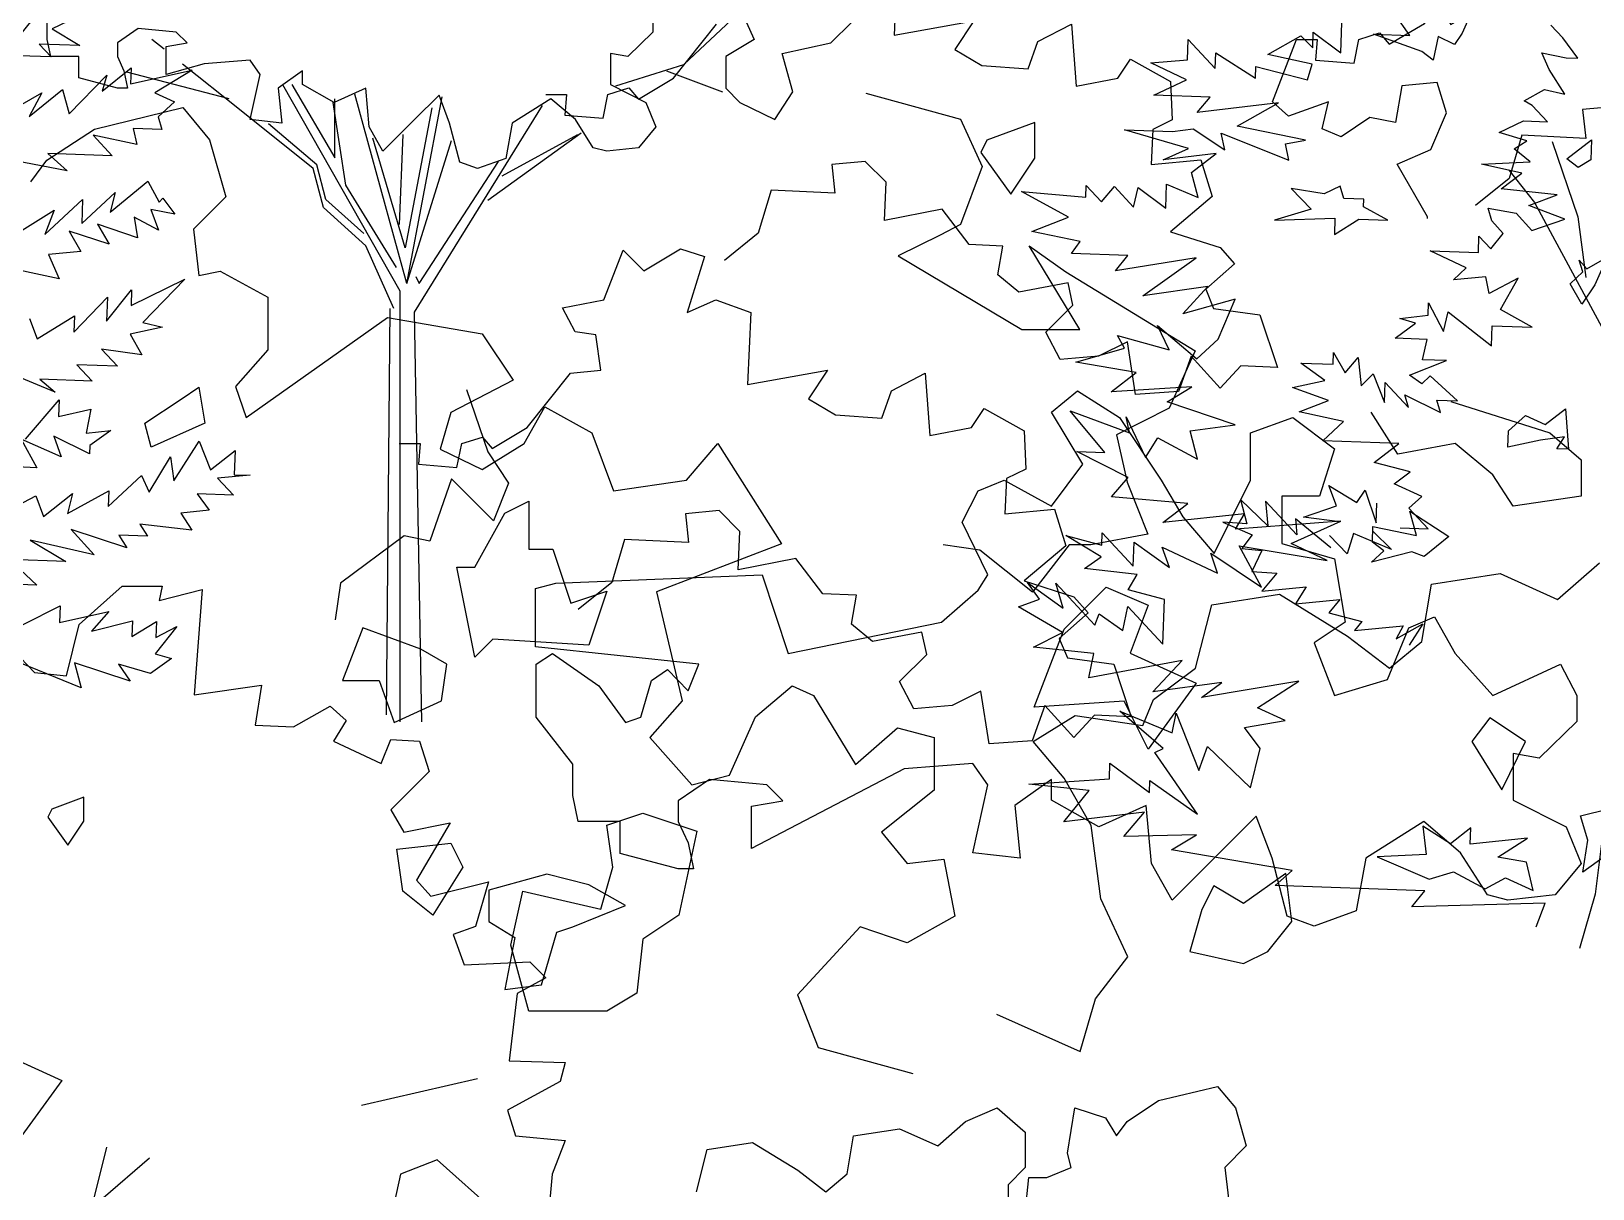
# Model space of a CAD drawing. Header units: inches. Extents: x 11.9 to 85.3, y 21.1 to 37.4.
# Drawn here: x 47.4444 to 47.907, y 23.2053 to 23.5484 of the extents above; entities that cross this region are included whole.
import ezdxf

# ---------------------------------------------------------------- set-up
doc = ezdxf.new("R2010")
doc.units = ezdxf.units.IN
doc.header["$MEASUREMENT"] = 0
doc.layers.add('CAY', color=94, linetype='Continuous')
doc.layers.add('CAY-3', color=61, linetype='Continuous')

# ---------------------------------------------------------------- blocks, each defined once
blk = doc.blocks.new('A$C76451831')
at = {"layer": 'CAY'}
for p, q in [((2449, 1990.1), (2441.2, 1998.5)), ((2459, 1976.6), (2449, 1990.1)), ((2435.1, 1980.1), (2451.3, 1976.8)), ((2440.1, 1969.1), (2435.1, 1980.1)), ((2450.4, 1952.9), (2440.1, 1969.1)), ((2451.3, 1976.8), (2459, 1976.6)), ((2423.5, 1948.4), (2437, 1956)), ((2428.9, 1945.4), (2423.5, 1948.4)), ((2437, 1956), (2450.4, 1952.9)), ((1479.9, 1929.8), (1538.3, 1944)), ((1538.3, 1944), (1555.9, 1922.7)), ((2438.9, 1934.7), (2428.9, 1945.4)), ((1448.6, 1909.2), (1479.9, 1929.8)), ((2407, 1927.6), (2423.1, 1935.2)), ((2425.3, 1922), (2407, 1927.6)), ((2423.1, 1935.2), (2438.9, 1934.7)), ((1555.9, 1922.7), (1566.6, 1885)), ((2417, 1916.8), (2425.3, 1922)), ((1438, 1895), (1448.6, 1909.2)), ((2395.4, 1906.7), (2427.6, 1908.3)), ((2421.9, 1900.8), (2395.4, 1906.7)), ((2427.6, 1908.3), (2417, 1916.8)), ((2408.4, 1890.4), (2421.9, 1900.8)), ((2445.4, 1886.4), (2408.4, 1890.4)), ((2426.6, 1879.3), (2445.4, 1886.4)), ((1566.6, 1885), (1545.3, 1863.8)), ((2402.2, 1869.3), (2399.8, 1877.6)), ((2399.8, 1877.6), (2418.2, 1874.2)), ((2450.3, 1870.4), (2426.6, 1879.3)), ((2409.6, 1860.9), (2402.2, 1869.3)), ((2418.2, 1874.2), (2428.7, 1862.9)), ((2428.7, 1862.9), (2450.3, 1870.4)), ((1545.3, 1863.8), (1548.9, 1833.1)), ((2393.3, 1848.3), (2393.7, 1859.2)), ((2393.7, 1859.2), (2401.6, 1850.7)), ((2401.6, 1850.7), (2409.6, 1860.9)), ((2361.6, 1849.4), (2393.3, 1848.3)), ((2385.3, 1838.2), (2361.6, 1849.4)), ((1548.9, 1833.1), (1563, 1836)), ((1563, 1836), (1594.3, 1818.9)), ((2376.8, 1830.3), (2385.3, 1838.2)), ((2398.2, 1832.3), (2376.8, 1830.3)), ((2400.5, 1821.3), (2398.2, 1832.3)), ((2419.5, 1831.5), (2400.5, 1821.3)), ((2407.9, 1810.6), (2419.5, 1831.5)), ((1594.3, 1818.9), (1594.3, 1784.1)), ((2360.1, 1806.9), (2360.4, 1815)), ((2360.4, 1815), (2370.2, 1796.1)), ((1580.1, 1739.3), (1673.3, 1805.4)), ((1673.3, 1805.4), (1735.8, 1794.7)), ((2341.5, 1804.8), (2360.1, 1806.9)), ((2351.8, 1801.7), (2341.5, 1804.8)), ((2370.2, 1796.1), (2373.4, 1809.1)), ((2373.4, 1809.1), (2402, 1786.8)), ((2428.8, 1799), (2407.9, 1810.6)), ((1735.8, 1794.7), (1756.4, 1764.1)), ((2338.3, 1791.8), (2351.8, 1801.7)), ((2402, 1786.8), (2402.5, 1799.9)), ((2402.5, 1799.9), (2428.8, 1799)), ((1594.3, 1784.1), (1573, 1759.9)), ((2359.6, 1791), (2338.3, 1791.8)), ((2356.4, 1777.5), (2359.6, 1791)), ((2292, 1763.9), (2276.1, 1775.3)), ((2276.1, 1775.3), (2297.4, 1774.6)), ((2297.4, 1774.6), (2297.7, 1782.3)), ((2297.7, 1782.3), (2305.3, 1768.9)), ((2305.3, 1768.9), (2313.9, 1779)), ((2313.9, 1779), (2315.9, 1760.3)), ((2347.9, 1767.4), (2372.2, 1777)), ((2372.2, 1777), (2356.4, 1777.5)), ((1756.4, 1764.1), (1715.1, 1742.8)), ((2270.6, 1759.2), (2292, 1763.9)), ((2315.9, 1760.3), (2323.9, 1768.2)), ((2323.9, 1768.2), (2331.4, 1749.4)), ((2331.4, 1749.4), (2331.9, 1762.5)), ((2331.9, 1762.5), (2347.1, 1746.1)), ((2355.9, 1761.7), (2347.9, 1767.4)), ((2361.5, 1766.9), (2355.9, 1761.7)), ((2379.5, 1750.4), (2361.5, 1766.9)), ((1573, 1759.9), (1580.1, 1739.3)), ((2294.3, 1750.7), (2270.6, 1759.2)), ((2347.1, 1746.1), (2344.7, 1754.4)), ((2344.7, 1754.4), (2368.3, 1742.7)), ((1715.1, 1742.8), (1708.1, 1718.6)), ((1763.5, 1722.2), (1777.1, 1746.4)), ((1777.1, 1746.4), (1808.3, 1729.3)), ((2275, 1743.2), (2294.3, 1750.7)), ((2304.2, 1736.7), (2275, 1743.2)), ((2365.9, 1750.9), (2379.5, 1750.4)), ((2368.3, 1742.7), (2365.9, 1750.9)), ((2290.6, 1724.1), (2304.2, 1736.7)), ((1735.8, 1705.1), (1763.5, 1722.2)), ((1808.3, 1729.3), (1822.5, 1690.9)), ((1870.8, 1698), (1891.4, 1722.2)), ((1891.4, 1722.2), (1933.3, 1656.1)), ((2340.9, 1722.3), (2290.6, 1724.1)), ((2324.6, 1709.7), (2340.9, 1722.3)), ((1708.1, 1718.6), (1735.8, 1705.1)), ((2348.4, 1703.5), (2324.6, 1709.7)), ((2337.7, 1695.7), (2348.4, 1703.5)), ((1822.5, 1690.9), (1870.8, 1698)), ((2294.6, 1694.5), (2313.2, 1683.4)), ((2299.6, 1681.1), (2294.6, 1694.5)), ((2313.2, 1683.4), (2318.5, 1691.4)), ((2318.5, 1691.4), (2325.9, 1669.8)), ((2356, 1687.3), (2337.7, 1695.7)), ((2236.3, 1685.2), (2240.6, 1669.3)), ((2254.4, 1667.9), (2236.3, 1685.2)), ((2252.8, 1684.1), (2254.4, 1667.9)), ((2273.6, 1662), (2252.8, 1684.1)), ((2278, 1673.7), (2299.6, 1681.1)), ((2325.9, 1669.8), (2326.4, 1682.9)), ((2347.5, 1679.5), (2356, 1687.3)), ((2224.6, 1670.4), (2244.1, 1661.9)), ((2240.6, 1669.3), (2224.6, 1670.4)), ((2272.6, 1672.4), (2273.6, 1662)), ((2295.9, 1653.3), (2272.6, 1672.4)), ((2301.9, 1670.6), (2278, 1673.7)), ((2360.2, 1665.9), (2347.5, 1679.5)), ((2244.1, 1661.9), (2237.2, 1653)), ((2306.7, 1649.3), (2295.1, 1661.4)), ((2310.8, 1662.9), (2306.7, 1649.3)), ((2336, 1652.2), (2310.8, 1662.9)), ((2323.9, 1664.2), (2336, 1652.2)), ((2341.7, 1666.5), (2360.2, 1665.9)), ((1933.3, 1656.1), (1850.8, 1624.3)), ((2237.2, 1653), (2250.5, 1651.6)), ((2250.5, 1651.6), (2243.7, 1637.7)), ((2445.5, 1619.3), (2473.2, 1643.5)), ((2243.7, 1637.7), (2260.2, 1636.6)), ((2260.2, 1636.6), (2250.4, 1624.7)), ((2355.9, 1591.6), (2362.4, 1629.3)), ((2362.4, 1629.3), (2407.8, 1636.4)), ((2407.8, 1636.4), (2445.5, 1619.3)), ((1850.8, 1624.3), (1867.9, 1552.3)), ((2217.3, 1615.8), (2262.1, 1622.8)), ((2250.4, 1624.7), (2279.7, 1627.6)), ((2262.1, 1622.8), (2306.9, 1595.1)), ((2279.7, 1627.6), (2272.6, 1616.4)), ((2272.6, 1616.4), (2301.9, 1619.3)), ((2301.9, 1619.3), (2294.6, 1610.4)), ((2206.7, 1573.9), (2217.3, 1615.8)), ((2294.6, 1610.4), (2316.5, 1604.8)), ((2316.5, 1604.8), (2311.6, 1598.8)), ((2311.6, 1598.8), (2343.6, 1601.9)), ((2339, 1593.3), (2356.7, 1603.2)), ((2343.6, 1601.9), (2339, 1593.3)), ((2356.7, 1603.2), (2347.6, 1589.1)), ((2306.9, 1595.1), (2334.7, 1573.9)), ((2334.7, 1573.9), (2355.9, 1591.6)), ((2179, 1553.2), (2206.7, 1573.9)), ((1916.2, 1541.7), (1940.4, 1562.3)), ((1940.4, 1562.3), (1954.5, 1555.8)), ((1867.9, 1552.3), (1846.6, 1528.1)), ((1954.5, 1555.8), (1982.2, 1510.4)), ((2171.9, 1536.1), (2179, 1553.2)), ((1899.1, 1503.3), (1916.2, 1541.7)), ((2099.4, 1525.5), (2127.1, 1542.6)), ((2127.1, 1542.6), (2171.9, 1536.1)), ((1846.6, 1528.1), (1874.3, 1496.9)), ((1982.2, 1510.4), (2010, 1534.6)), ((2010, 1534.6), (2034.1, 1528.1)), ((2034.1, 1528.1), (2034.1, 1493.3)), ((2120, 1501.3), (2099.4, 1525.5)), ((1874.3, 1496.9), (1899.1, 1503.3)), ((2137.7, 1470.1), (2120, 1501.3)), ((2034.1, 1493.3), (1999.3, 1465.6)), ((1999.3, 1465.6), (2016.4, 1445)), ((2144.2, 1421.7), (2137.7, 1470.1)), ((2016.4, 1445), (2040.6, 1447.9)), ((2040.6, 1447.9), (2047.7, 1410.1)), ((2161.9, 1383.3), (2144.2, 1421.7)), ((1985.2, 1403.1), (1943.9, 1358.2)), ((2016.4, 1392.5), (1985.2, 1403.1)), ((2047.7, 1410.1), (2016.4, 1392.5)), ((2140.7, 1355.6), (2161.9, 1383.3)), ((1943.9, 1358.2), (1957.5, 1323.4)), ((2130.6, 1320.8), (2140.7, 1355.6)), ((2075.2, 1345.6), (2130.6, 1320.8)), ((1957.5, 1323.4), (2020, 1306.3)), ((1732.8, 1302.8), (1656.2, 1285.1)), ((4834.4, 569.5), (4869.4, 602.2)), ((5268, 577.1), (5268.9, 603.8)), ((5219.9, 576), (5241.7, 588.4)), ((5241.7, 588.4), (5249.5, 580.4)), ((5249.5, 580.4), (5249.9, 590.8)), ((5249.9, 590.8), (5268, 577.1)), ((4491.5, 579.5), (4483.4, 586)), ((5166.8, 572.4), (5167.3, 586)), ((5167.3, 586), (5185.2, 566.8)), ((5185.2, 566.8), (5185.5, 577.2)), ((5185.5, 577.2), (5211.7, 560.4)), ((4541.2, 539.6), (4503.7, 569.7)), ((4789.6, 555.4), (4834.4, 569.5)), ((5142.7, 570.6), (5166.8, 572.4)), ((5166.3, 559.3), (5142.7, 570.6)), ((5211.7, 560.4), (5212, 568.1)), ((5212, 568.1), (5246.1, 559.2)), ((5249.2, 569.6), (5219.9, 576)), ((5246.1, 559.2), (5249.2, 569.6)), ((4534.5, 546.7), (4466.9, 564.4)), ((4823, 565.2), (4860, 551.4)), ((5144.7, 549.2), (5166.3, 559.3)), ((4647.3, 419.7), (4569.9, 556)), ((4575.8, 556.2), (4604.1, 507.8)), ((4604.1, 507.8), (4604.1, 546.7)), ((4651.6, 424.8), (4617.3, 549.9)), ((4651.6, 424.8), (4675, 548.1)), ((5181.8, 547.9), (5144.7, 549.2)), ((5173.3, 537.8), (5181.8, 547.9)), ((4589.9, 500.7), (4541.2, 539.6)), ((4602.9, 544.4), (4611.2, 489.7)), ((4668.2, 540.8), (4650.5, 448.4)), ((4656.8, 405.9), (4741.3, 542.4)), ((5227, 544), (5173.3, 537.8)), ((5199.7, 528.7), (5227, 544)), ((4592.3, 503.1), (4560.4, 530.2)), ((5125.3, 526.3), (5157, 525.2)), ((5167.5, 513.9), (5125.3, 526.3)), ((5157, 525.2), (5170.6, 527)), ((5170.6, 527), (5191.5, 513.1)), ((5244.7, 519.4), (5199.7, 528.7)), ((4650.5, 448.4), (4629.2, 520.8)), ((4646.9, 463.7), (4649.3, 523.1)), ((4651.6, 424.8), (4681.2, 519.2)), ((4705.1, 479.9), (4766.8, 524.3)), ((4714.5, 496), (4764.5, 523.1)), ((5189.1, 524.1), (5233.8, 506.2)), ((5191.5, 513.1), (5189.1, 524.1)), ((5231.5, 517.1), (5244.7, 519.4)), ((5233.8, 506.2), (5231.5, 517.1)), ((4659.9, 424.8), (4712.2, 505.4)), ((5150.9, 506.4), (5167.5, 513.9)), ((5185.9, 510.6), (5150.9, 506.4)), ((5169.6, 498), (5185.9, 510.6)), ((4596.6, 475.1), (4589.9, 500.7)), ((4598.2, 480.3), (4592.3, 503.1)), ((5174, 481.5), (5169.6, 498)), ((4611.2, 489.7), (4644.6, 435.4)), ((5057.3, 485.6), (5099.7, 481.8)), ((5088.4, 468.6), (5057.3, 485.6)), ((5099.7, 481.8), (5100, 489.5)), ((5100, 489.5), (5110.1, 478.8)), ((5110.1, 478.8), (5118.6, 488.9)), ((5118.6, 488.9), (5131.2, 475.3)), ((5131.2, 475.3), (5134.4, 488.3)), ((5134.4, 488.3), (5152.5, 474.6)), ((5152.5, 474.6), (5153.1, 490.4)), ((5153.1, 490.4), (5174, 481.5)), ((4624.5, 449.6), (4596.6, 475.1)), ((4623.3, 457.8), (4598.2, 480.3)), ((5064.1, 459.1), (5088.4, 468.6)), ((5096, 452.5), (5064.1, 459.1)), ((4643, 408.3), (4624.5, 449.6)), ((5062.5, 449.6), (5086.7, 432.5)), ((5090.3, 444.6), (5096, 452.5)), ((5127.4, 443.3), (5090.3, 444.6)), ((5119.3, 433.1), (5127.4, 443.3)), ((5172.7, 441.7), (5119.3, 433.1)), ((5137.3, 416.6), (5172.7, 441.7)), ((4657.5, 429.5), (4659.9, 424.8)), ((5180.2, 422.8), (5137.3, 416.6)), ((5163.7, 404.8), (5180.2, 422.8)), ((4647.3, 135.4), (4647.3, 419.7)), ((5198.4, 414.5), (5163.7, 404.8)), ((5187.1, 388.1), (5198.4, 414.5)), ((4638.3, 140.1), (4640.6, 408.3)), ((4661.5, 135.4), (4656.8, 405.9)), ((5154.7, 381.1), (5147.1, 397.2)), ((5147.1, 397.2), (5173, 375)), ((5093.2, 372.8), (5125.3, 382.1)), ((5120.6, 390.5), (5154.7, 381.1)), ((5125.3, 382.1), (5120.6, 390.5)), ((5173, 375), (5187.1, 388.1)), ((5132.9, 366), (5093.2, 372.8)), ((5171.9, 380.3), (5154.8, 342.6)), ((5116.6, 353.4), (5132.9, 366)), ((5169.7, 356.6), (5116.6, 353.4)), ((5153.5, 346.7), (5169.7, 356.6)), ((5112.4, 313.2), (5089.4, 340.8)), ((5089.4, 340.8), (5128.7, 326.2)), ((5154.8, 342.6), (5120.1, 324.9)), ((5198.3, 331.5), (5153.5, 346.7)), ((5126.4, 336.8), (5139.1, 310)), ((5128.7, 326.2), (5126.4, 336.8)), ((5168.7, 327.6), (5198.3, 331.5)), ((5120.1, 324.9), (5127.1, 293.6)), ((5139.1, 310), (5147.2, 322.9)), ((5147.2, 322.9), (5173.5, 308.8)), ((5173.5, 308.8), (5168.7, 327.6)), ((5093.9, 313.9), (5112.4, 313.2)), ((5127.7, 296.8), (5093.9, 313.9)), ((5116.8, 284), (5127.7, 296.8)), ((5127.1, 293.6), (5140.7, 259.4)), ((5167, 279.6), (5116.8, 284)), ((5150.7, 267), (5167, 279.6)), ((5204.4, 272.8), (5150.7, 267)), ((5198.6, 262.6), (5204.4, 272.8)), ((5110, 244.4), (5086.5, 258.4)), ((5086.5, 258.4), (5110.3, 252.1)), ((5140.7, 259.4), (5103, 252.3)), ((5110.3, 252.1), (5110.6, 260.2)), ((5110.6, 260.2), (5131.1, 238.2)), ((5268.1, 267.9), (5198.6, 262.6)), ((5235.4, 253.2), (5268.1, 267.9)), ((5029.8, 248.8), (5005.7, 252.3)), ((5064.6, 221), (5029.8, 248.8)), ((5088.8, 252.3), (5064.6, 221)), ((5103, 252.3), (5088.8, 252.3)), ((5131.1, 238.2), (5131.7, 254.1)), ((5131.7, 254.1), (5155.1, 237.4)), ((5155.1, 237.4), (5150.1, 250.7)), ((5150.1, 250.7), (5186.7, 233.6)), ((5200.9, 251.6), (5259, 241.9)), ((5215.8, 224.4), (5200.9, 251.6)), ((5259, 241.9), (5235.4, 253.2)), ((5098.9, 236.6), (5110, 244.4)), ((5186.7, 233.6), (5182.2, 246.9)), ((5182.2, 246.9), (5215.8, 224.4)), ((5069.2, 216.4), (5061.4, 227.5)), ((5061.4, 227.5), (5084.8, 210.4)), ((5080, 226.9), (5105.7, 199.2)), ((5084.8, 210.4), (5080, 226.9)), ((5133.6, 232.7), (5098.9, 236.6)), ((5127.8, 222.5), (5133.6, 232.7)), ((5151.6, 216.2), (5127.8, 222.5)), ((5055.4, 211.4), (5069.2, 216.4)), ((5084.3, 194.5), (5055.4, 211.4)), ((5105.7, 199.2), (5108.7, 206.8)), ((5108.7, 206.8), (5124.2, 195.8)), ((5124.2, 195.8), (5127.5, 211.6)), ((5127.5, 211.6), (5150.6, 186.8)), ((5150.6, 186.8), (5151.6, 216.2)), ((5065.3, 184.8), (5084.3, 194.5)), ((5105.1, 180.6), (5065.3, 184.8)), ((5101.8, 164.4), (5105.1, 180.6)), ((5163.4, 175.9), (5101.8, 164.4)), ((5144.1, 155.3), (5163.4, 175.9)), ((5189.6, 161.4), (5144.1, 155.3)), ((5240.4, 162.3), (5176.1, 151.4)), ((5176.1, 151.4), (5189.6, 161.4)), ((5213, 144.7), (5240.4, 162.3)), ((5231.3, 136.3), (5213, 144.7)), ((5150.9, 117.8), (5122.3, 142.4)), ((5122.3, 142.4), (5156.7, 128.1)), ((5156.7, 128.1), (5159.4, 141.1)), ((5159.4, 141.1), (5174.4, 103.4)), ((5204.4, 131.8), (5231.3, 136.3)), ((5214.8, 117.9), (5204.4, 131.8)), ((5145.4, 115.3), (5150.9, 117.8)), ((5173.4, 74.4), (5145.4, 115.3)), ((5174.4, 103.4), (5180, 119.1)), ((5180, 119.1), (5208.5, 91.8)), ((5208.5, 91.8), (5214.8, 117.9)), ((5115.3, 97.8), (5115.7, 108.2)), ((5115.7, 108.2), (5141.7, 88.7)), ((5062.2, 94.2), (5115.3, 97.8)), ((5101.9, 90.1), (5062.2, 94.2)), ((5141.7, 88.7), (5142, 96.8)), ((5142, 96.8), (5173.4, 74.4)), ((5085.3, 69.4), (5101.9, 90.1)), ((5138.6, 75.7), (5085.3, 69.4)), ((5124.9, 59.8), (5138.6, 75.7)), ((5172.9, 60.9), (5124.9, 59.8)), ((5156.3, 51), (5172.9, 60.9)), ((5236, 37.4), (5156.3, 51)), ((5224.8, 27.3), (5236, 37.4)), ((5323.5, 23.9), (5224.8, 27.3)), ((5314.9, 13.3), (5323.5, 23.9)), ((5402.9, 15.7), (5314.9, 13.3)), ((5396.9, 0), (5402.9, 15.7))]:
    blk.add_line(p, q, dxfattribs=at)
for points in [[(2451.7, 1910.2), (2468, 1922.8), (2467.5, 1909.6), (2459.2, 1904.5)], [(2453.8, 1827.6), (2462.2, 1835.5), (2459.8, 1843.3), (2465, 1837.6), (2478.4, 1845.3), (2470.1, 1827), (2461.5, 1814.2)], [(1537.1, 1751.5), (1548.9, 1759.4), (1552.9, 1735.6), (1517.3, 1719.8), (1513.3, 1735.6)], [(2452.7, 1718.4), (2445, 1718.7), (2450.2, 1726.6), (2434.3, 1724.5), (2412.8, 1719.8), (2413.2, 1730.7), (2424.4, 1740.7), (2437.4, 1734.8), (2450.9, 1745.2)], [(1750.8, 1676.2), (1766.7, 1684.2), (1766.7, 1652.5), (1782.5, 1652.5), (1794.4, 1616.8), (1818.1, 1624.8), (1806.3, 1589.1), (1742.9, 1593.1), (1731.1, 1581.2), (1719.2, 1640.6), (1731.1, 1640.6)], [(5431.9, 1558.7), (5429.3, 1553.4), (5442.5, 1535), (5453, 1550.8), (5453, 1566.7)], [(2424.5, 1525.4), (2400.8, 1541.2), (2388.9, 1525.4), (2408.7, 1493.7)], [(1754.8, 1391.1), (1762.7, 1426.7), (1814.2, 1414.8), (1822.1, 1442.6), (1818.1, 1470.3), (1841.9, 1478.2), (1877.5, 1466.3), (1865.7, 1410.9), (1841.9, 1395), (1837.9, 1359.4), (1818.1, 1347.5), (1766.7, 1347.5)], [(1683.5, 1426.7), (1679.6, 1454.5), (1715.2, 1458.4), (1723.1, 1442.6), (1703.3, 1410.9)], [(5351.5, 1415.3), (5379.2, 1443), (5406.9, 1431.1), (5395, 1399.4), (5438.6, 1379.6), (5406.9, 1336.1), (5391, 1367.8), (5331.7, 1363.8)], [(2270.1, 1406.6), (2266.2, 1438.3), (2238.4, 1418.5), (2218.7, 1430.3), (2210.7, 1414.5), (2202.8, 1386.8), (2238.4, 1378.9), (2254.3, 1386.8)], [(4892.2, 660), (4885.5, 671.4), (4869.4, 671.4), (4869.4, 643.8), (4852.9, 632), (4836.8, 636.8), (4843.9, 609.2), (4871.4, 606.9), (4880.8, 586), (4862.3, 574.6), (4862.3, 553.8), (4871.4, 544.4), (4894.6, 533), (4906.4, 551.4), (4899.3, 576.6), (4931.5, 583.7), (4945.3, 597.4), (4922.5, 613.6), (4915.4, 636.8), (4889.8, 630.1)], [(5321.5, 577.9), (5289.7, 589.5), (5313.7, 588.6), (5303.8, 602.6), (5319.5, 599.3), (5327.8, 614.9), (5340.7, 595.8), (5354.1, 603.5), (5348.2, 590.1), (5343, 582.6), (5332.3, 588), (5329, 572.2)], [(5270.1, 480.9), (5267.7, 489.1), (5257.1, 484.1), (5235.4, 487.5), (5248.5, 473.9), (5224.3, 466.6), (5264.2, 467.9), (5263.8, 457.1), (5280, 467.4), (5299.1, 466.7), (5283, 475.4), (5283.2, 480.4)], [(5288.9, 254), (5289.3, 264.4), (5318.1, 258.4), (5313.6, 274.5), (5339.3, 257.7), (5323, 244.7), (5315, 247.7), (5288.4, 240.9), (5296.4, 248.3)], [(5431.1, 57.3), (5426.2, 73.3), (5445, 78.1), (5445.6, 96.7), (5466.2, 74.6), (5479.7, 87.3), (5495.3, 65.5), (5521.6, 67.3), (5535, 59.1), (5502.6, 54.8), (5481.7, 65.9), (5467.9, 47.8), (5452.3, 53.8), (5427.7, 36.1)], [(5395.1, 24.1), (5390.7, 42.8), (5371.8, 46.2), (5391.3, 58.7), (5353.5, 54.6), (5353.9, 65.4), (5340.4, 55), (5322.2, 66.5), (5324.3, 47.9), (5292.1, 46.3), (5326.4, 31.5), (5342.5, 36.4), (5363.4, 25.2), (5376.8, 32.4)]]:
    blk.add_lwpolyline(points, close=True, dxfattribs=at)
for points in [[(5397.2, 1673.2), (5420.4, 1649), (5441.5, 1646.9), (5450, 1680.6), (5478.4, 1705.9), (5504.8, 1705.9), (5502.7, 1696.5), (5531.2, 1703.8), (5525.9, 1634.2), (5570.2, 1640.6), (5566, 1614.2), (5591.3, 1613.1), (5615.5, 1626.8), (5626.1, 1617.3), (5617.7, 1603.6), (5649.3, 1588.9), (5655.6, 1604.7), (5674.6, 1603.6), (5680.9, 1583.6), (5655.6, 1558.3), (5664.1, 1543.5), (5694.7, 1549.8), (5672.5, 1511.9), (5682, 1501.3), (5720, 1510.8), (5711.5, 1481.3), (5696.8, 1476), (5704.1, 1456), (5747.4, 1458.1), (5757.9, 1447.5), (5738.9, 1437), (5733.7, 1392.7), (5770.6, 1391.6), (5767.4, 1379), (5732.6, 1360), (5737.9, 1343.1), (5770.6, 1340), (5762.2, 1317.8), (5759, 1284.1)], [(5725.2, 1292.5), (5686.2, 1327.3), (5662, 1317.8), (5656.7, 1293.6)], [(5467.9, 1335.7), (5458.4, 1296.7)], [(5496.4, 1328.4), (5465.8, 1302)], [(1877.3, 1228.2), (1884.3, 1256.1), (1914.2, 1260.8), (1944.1, 1242.4), (1962.6, 1228.2), (1976.7, 1240), (1981, 1265.2), (2011.3, 1269.9), (2036.5, 1258.5), (2054.9, 1274.6), (2075.8, 1283.7), (2094.3, 1267.5), (2094.3, 1244.3), (2082.9, 1232.9), (2082.9, 1212.1)], [(2094.3, 1214.4), (2096.6, 1237.6), (2108.4, 1237.6), (2124.5, 1244.3), (2122.2, 1253.8), (2126.9, 1283.7), (2147.3, 1277), (2154.4, 1265.2), (2161.5, 1274.6), (2182.3, 1288.4), (2221.2, 1297.8), (2233, 1283.7), (2240.1, 1258.5), (2225.9, 1244.3), (2228.3, 1223.9)], [(4396.1, 588.3), (4421.2, 619.6), (4420.6, 601), (4433.7, 600.6), (4417.6, 593), (4435.8, 581.9), (4409.1, 582.8), (4416.9, 574.4), (4395.7, 575.2)], [(4388.9, 538.2), (4410.7, 550.6), (4402.4, 535), (4424.3, 552.8), (4428.8, 536.8), (4453.7, 562.3), (4450.6, 551.9), (4469.7, 567.1), (4469.3, 556.7), (4510, 565.7), (4485.4, 550.7), (4498.4, 544.8), (4487.6, 534.8), (4490, 526.5), (4471, 527.2), (4473.4, 516.7), (4444.6, 522.7), (4457.2, 509.1), (4414.7, 510.6), (4427.4, 499.2), (4393.2, 505.9)], [(4394.3, 457.8), (4418.8, 473.3), (4412.8, 457.1), (4437.7, 480.3), (4437.1, 464.5), (4459.1, 485), (4455.9, 472), (4480.7, 492.4), (4488.3, 478.5), (4490.7, 481.2), (4498.5, 470.5), (4482.7, 473.7), (4487.7, 460), (4471.7, 468.7), (4473.9, 455), (4447.5, 464.1), (4455.2, 450.7), (4428.8, 459.3), (4436.5, 445.9), (4415.1, 443.9), (4422.2, 427.8), (4380, 437)], [(4402.7, 401.7), (4407.7, 388.4), (4432.3, 403.4), (4431.9, 392.6), (4454, 415.8), (4453.4, 400), (4470, 420.7), (4469.7, 410.3), (4505.2, 427.6), (4477.4, 399.1), (4490.4, 396), (4469, 391.3), (4476.7, 377.8), (4450.1, 381.5), (4460.6, 370.2), (4433.8, 371.2), (4443.9, 360.4), (4409.5, 361.6), (4419.6, 353.1), (4391, 365)], [(4400, 322), (4422.2, 348), (4421.8, 337.1), (4443.2, 341.8), (4440, 326.1), (4456.3, 327.8), (4442.4, 317.8), (4442.2, 312.4), (4418.6, 324.1), (4423.6, 310.3), (4397.2, 322.1), (4407.5, 303.2), (4394.3, 303.7)], [(4382.3, 271.9), (4406.8, 284.6), (4411.8, 270.9), (4430.9, 286.1), (4427.7, 273), (4455, 287.9), (4454.6, 277.5), (4476.6, 298.1), (4481.7, 287), (4495.6, 310.5), (4497.8, 294.6), (4514.6, 320.8), (4522.1, 301.9), (4538.4, 314.5), (4537.8, 298.6), (4548.2, 298.3), (4526.8, 296.3), (4537.3, 285.1), (4513.3, 285.9), (4521.1, 275.2), (4502.5, 273.1), (4509.8, 262), (4475.5, 265.9), (4480.6, 258), (4461.6, 258.7), (4466.8, 250.4), (4430.1, 262.5), (4445.3, 245.7), (4403.1, 255.3), (4426.6, 241.3), (4389.5, 242.6), (4407.5, 225.7), (4364.9, 227.2)], [(4398.4, 199.7), (4422.9, 212), (4422.5, 201.1), (4454.9, 208.2), (4443.6, 195.4), (4470.5, 202.2), (4470.2, 191.8), (4486.4, 201.6), (4486, 191.2), (4499.9, 198.4), (4485.6, 180.3), (4496.4, 177.2), (4482.5, 167.3), (4461.4, 173.5), (4469.1, 162.3), (4432.4, 174.5), (4436.8, 158), (4379.2, 181.3)], [(634.4, 741.9), (648.1, 741.9), (647, 728.2), (672.4, 726.1), (675.5, 741.9), (689.2, 746.1), (695.6, 738.7), (718.8, 752.4), (747.2, 788.3), (767.3, 790.4), (764.1, 813.6), (750.4, 815.7), (742, 831.5), (769.4, 836.8), (782, 869.5), (795.8, 855.8), (820, 870.5), (835.8, 865.3), (824.2, 828.4), (843.2, 836.8)], [(845.3, 697.6), (823.2, 695.5), (825.3, 676.5), (783.1, 678.6), (774.7, 650.1), (752.5, 632.2)], [(720.9, 623.7), (720.9, 624.8), (700.8, 659.6), (723, 669.1), (733.5, 693.4), (727.2, 713.4), (704, 711.3), (699.8, 687), (682.9, 690.2), (663.9, 677.5), (651.3, 682.8), (655.5, 700.7), (629.1, 691.2), (618.6, 700.7), (634.4, 741.9)], [(4814, 602.2), (4814, 590.8), (4797.5, 574.6), (4786.1, 576.6), (4786.1, 556.2), (4809.3, 544.4), (4816, 528.2), (4804.6, 514.5), (4783.7, 512.1), (4774.7, 514.5), (4762.9, 533), (4746.8, 546.7), (4721.2, 530.6), (4716.9, 507.4), (4698.4, 500.7), (4686.6, 505), (4679.9, 530.6), (4672.9, 549.1), (4656.8, 533), (4635.9, 512.1), (4626.9, 528.2), (4624.5, 553.8), (4603.7, 544.4), (4582.9, 556.2), (4582.9, 565.2), (4566.7, 553.8), (4569.1, 530.6), (4548.3, 533), (4554.9, 562.8), (4548.3, 572.3), (4518, 569.9), (4492.8, 562.8), (4492.8, 581.3), (4506.6, 583.7), (4499.5, 590.8), (4474.4, 593.1), (4460.6, 583.7), (4460.6, 574.6), (4464.9, 565.2), (4467.3, 553.8), (4460.6, 553.8), (4435.1, 560.5), (4435.1, 574.6), (4416.6, 574.6), (4414.2, 586), (4414.2, 599.8)], [(803.1, 674.4), (820, 624.8), (825.3, 584.7)], [(774.7, 655.4), (791.5, 634.3), (850.6, 524.6), (847.4, 444.5), (842.2, 343.2), (836.9, 219.8), (831.6, 177.6), (821.1, 141.8)]]:
    blk.add_lwpolyline(points, dxfattribs=at)
at = {"layer": 'CAY-3'}
for p, q in [((4954.6, 550.5), (5017.1, 533.4)), ((5017.1, 533.4), (5031.3, 502.1)), ((86.7, 510.8), (100.8, 469.5)), ((472.7, 495.7), (489.8, 509.9)), ((489.8, 509.9), (517.5, 492.2)), ((493.3, 461.5), (472.7, 495.7)), ((701.4, 468), (683.7, 495.7)), ((736.2, 502.8), (801.7, 482.1)), ((5031.3, 502.1), (5017.1, 463.8)), ((517.5, 492.2), (545.2, 450.9)), ((604.1, 482.1), (631.9, 492.2)), ((631.9, 492.2), (659.6, 471.5)), ((604.1, 450.9), (604.1, 482.1)), ((739.2, 475.1), (701.4, 468)), ((763.9, 454.4), (739.2, 475.1)), ((801.7, 482.1), (822.3, 464.4)), ((100.8, 469.5), (114.4, 448.9)), ((659.6, 471.5), (649.5, 440.3)), ((822.3, 464.4), (822.3, 440.3)), ((5017.1, 463.8), (5003.6, 456.7)), ((472.7, 433.8), (493.3, 461.5)), ((777.5, 433.8), (763.9, 454.4)), ((5003.6, 456.7), (4975.9, 443.1)), ((76.8, 451.7), (62.5, 410.5)), ((86.7, 441.8), (76.8, 451.7)), ((114.4, 448.9), (104.4, 424.1)), ((413.7, 423.2), (424.3, 443.8)), ((424.3, 443.8), (441.4, 450.9)), ((441.4, 450.9), (472.7, 433.8)), ((545.2, 450.9), (559.3, 426.7)), ((580, 402.5), (604.1, 450.9)), ((5095.9, 394.5), (5062.5, 449.6)), ((104.4, 424.1), (86.7, 441.8)), ((624.8, 440.3), (624.8, 409)), ((649.5, 440.3), (624.8, 440.3)), ((822.3, 440.3), (777.5, 433.8)), ((4975.9, 443.1), (5057.6, 394.5)), ((430.8, 388.4), (413.7, 423.2)), ((559.3, 426.7), (580, 402.5)), ((5086.7, 432.5), (5171.9, 380.3)), ((45.4, 414.1), (3.5, 382.8)), ((62.5, 410.5), (45.4, 414.1)), ((624.8, 409), (659.6, 399)), ((659.6, 399), (666.6, 357.1)), ((5057.6, 394.5), (5095.9, 394.5)), ((3.5, 382.8), (0, 358.6)), ((132.1, 379.3), (145.6, 382.8)), ((145.6, 382.8), (281.8, 388.3)), ((281.8, 388.3), (298.9, 336.4)), ((424.3, 378.3), (430.8, 388.4)), ((132.1, 340.9), (132.1, 379.3)), ((400.1, 357.1), (424.3, 378.3)), ((298.9, 336.4), (400.1, 357.1)), ((666.6, 357.1), (646, 343.5)), ((694.4, 319.3), (708.5, 353.5)), ((708.5, 353.5), (725.6, 360.6)), ((725.6, 360.6), (739.2, 336.4)), ((240, 329.4), (132.1, 340.9)), ((646, 343.5), (659.6, 308.7)), ((132.7, 329.4), (143.3, 336.4)), ((143.3, 336.4), (173.9, 315.2)), ((739.2, 336.4), (763.9, 308.7)), ((132.7, 294.5), (132.7, 329.4)), ((208.7, 318.7), (219.3, 325.8)), ((219.3, 325.8), (232.9, 311.7)), ((232.9, 311.7), (240, 329.4)), ((763.9, 308.7), (808.7, 329.4)), ((808.7, 329.4), (819.4, 308.7)), ((173.9, 315.2), (191.6, 291)), ((201.6, 294.5), (208.7, 318.7)), ((659.6, 308.7), (694.4, 319.3)), ((819.4, 308.7), (819.4, 291.6)), ((156.8, 263.3), (132.7, 294.5)), ((191.6, 291), (201.6, 294.5)), ((819.4, 291.6), (794.6, 267.4)), ((794.6, 267.4), (777.5, 270.4)), ((777.5, 270.4), (777.5, 239.7)), ((156.8, 242.6), (156.8, 263.3)), ((375.4, 260.4), (274.7, 207.8)), ((420.8, 263.9), (375.4, 260.4)), ((430.8, 249.7), (420.8, 263.9)), ((247, 253.3), (226.4, 239.1)), ((284.8, 249.7), (247, 253.3)), ((295.4, 239.1), (284.8, 249.7)), ((420.8, 204.9), (430.8, 249.7)), ((472.7, 253.3), (448.5, 236.2)), ((472.7, 239.7), (472.7, 253.3)), ((160.4, 225.5), (156.8, 242.6)), ((226.4, 239.1), (226.4, 225.5)), ((274.7, 235.6), (295.4, 239.1)), ((503.9, 222), (472.7, 239.7)), ((777.5, 239.7), (812.3, 222)), ((274.7, 207.8), (274.7, 235.6)), ((448.5, 236.2), (452, 201.4)), ((535.2, 236.2), (503.9, 222)), ((538.7, 197.8), (535.2, 236.2)), ((607.7, 229.1), (583.5, 204.9)), ((618.3, 201.4), (607.7, 229.1)), ((188.1, 225.5), (160.4, 225.5)), ((188.1, 204.3), (188.1, 225.5)), ((226.4, 225.5), (232.9, 211.4)), ((718.5, 225.5), (680.2, 201.4)), ((742.7, 204.9), (718.5, 225.5)), ((812.3, 222), (822.3, 197.8)), ((232.9, 211.4), (236.4, 194.3)), ((226.4, 194.3), (188.1, 204.3)), ((452, 201.4), (420.8, 204.9)), ((552.3, 173.6), (538.7, 197.8)), ((583.5, 204.9), (552.3, 173.6)), ((628.3, 163), (618.3, 201.4)), ((680.2, 201.4), (673.7, 166.6)), ((760.4, 177.2), (742.7, 204.9)), ((822.3, 197.8), (805.2, 177.2)), ((236.4, 194.3), (226.4, 194.3)), ((774, 173.6), (760.4, 177.2)), ((805.2, 177.2), (774, 173.6)), ((673.7, 166.6), (646, 156.5)), ((646, 156.5), (628.3, 163))]:
    blk.add_line(p, q, dxfattribs=at)
for points in [[(138.9, 705.6), (152.6, 705.6), (151.5, 691.9), (176.9, 689.8), (180, 705.6), (193.7, 709.9), (200.1, 702.5), (223.3, 716.2), (251.7, 752)], [(370.9, 792.1), (368.8, 744.7), (421.5, 754.2), (408.9, 735.2), (426.8, 724.6), (457.4, 722.5), (463.7, 740.4), (485.9, 752), (489, 710.9), (516.5, 716.2), (524.9, 728.8), (551.3, 714.1), (552.3, 688.8), (539.7, 682.4), (538.6, 659.2), (571.3, 662.4), (578.7, 638.1), (551.3, 614.9), (584, 604.4), (593.5, 593.8), (574.5, 577), (579.7, 564.3), (610.3, 560.1), (621.9, 525.3), (597.7, 526.3), (584, 511.6), (565, 532.7), (556.5, 509.5), (528.1, 507.4), (522.8, 542.2), (503.8, 532.7), (478.5, 530.6), (469, 548.5), (486.9, 566.4), (483.8, 581.2), (451.1, 574.9), (437.4, 586.5), (440.5, 605.4), (418.4, 606.5), (400.5, 629.7), (362.5, 622.3), (363.5, 647.6), (349.8, 661.3), (327.7, 659.2), (329.8, 640.3), (287.6, 642.4), (279.2, 613.9), (257, 596)], [(4646.7, 319.2), (4660.4, 319.2), (4659.4, 305.5), (4684.7, 303.3), (4687.9, 319.2), (4701.6, 323.4), (4707.9, 316), (4731.1, 329.7), (4759.6, 365.6), (4779.6, 367.7), (4776.4, 390.9), (4762.7, 393), (4754.3, 408.8), (4781.7, 414.1), (4794.4, 446.8), (4808.1, 433.1), (4832.3, 447.8), (4848.2, 442.6), (4836.6, 405.7), (4855.5, 414.1), (4878.8, 405.7), (4876.6, 358.2), (4929.4, 367.7), (4916.7, 348.7), (4934.6, 338.2), (4965.2, 336), (4971.6, 354), (4993.7, 365.6), (4996.9, 324.4), (5024.3, 329.7), (5032.7, 342.4), (5059.1, 327.6), (5060.2, 302.3), (5047.5, 296), (5046.4, 272.8), (5079.1, 275.9), (5086.5, 251.7), (5059.1, 228.5), (5091.8, 217.9), (5101.3, 207.4), (5082.3, 190.5), (5087.6, 177.8), (5118.2, 173.6), (5129.8, 138.8), (5105.5, 139.9), (5091.8, 125.1), (5072.8, 146.2), (5064.4, 123), (5035.9, 120.9), (5030.6, 155.7), (5011.6, 146.2), (4986.3, 144.1), (4976.8, 162), (4994.8, 179.9), (4991.6, 194.7), (4958.9, 188.4), (4945.2, 200), (4948.4, 219), (4926.2, 220), (4908.3, 243.2), (4870.3, 235.8), (4871.4, 261.2), (4857.7, 274.9), (4835.5, 272.8), (4837.6, 253.8), (4795.4, 255.9), (4787, 227.4), (4764.8, 209.5)]]:
    blk.add_lwpolyline(points, dxfattribs=at)
for points in [[(430.1, 675.3), (426.1, 667.3), (445.9, 639.6), (461.7, 663.4), (461.7, 687.1)], [(481.1, 352.5), (508.8, 380.2), (536.5, 368.3), (524.6, 336.6), (568.2, 316.8), (536.5, 273.3), (520.7, 305), (461.3, 301)], [(56.6, 339.4), (18.3, 353.5), (4.7, 318.7), (28.9, 318.7), (38.9, 291), (70.2, 305.2), (73.7, 329.4)], [(167.4, 183.7), (139.7, 190.7), (101.4, 180.1), (101.4, 159.5), (118.5, 148.9), (112, 114.6), (136.2, 117.6), (146.2, 152.4), (156.8, 155.9), (191.6, 170.1)]]:
    blk.add_lwpolyline(points, close=True, dxfattribs=at)

msp = doc.modelspace()

# ---------------------------------------------------------------- block references
at = {"layer": 'CAY', "xscale": 0.0004489089019145984, "yscale": 0.0004489089019145984, "zscale": 0.0004489089019145984}
for p in [(45.46747, 23.28293), (47.53443, 23.21295), (46.79873, 22.65309), (45.01204, 22.6181)]:
    msp.add_blockref('A$C76451831', p, dxfattribs=at)

doc.saveas('drawing.dxf')
